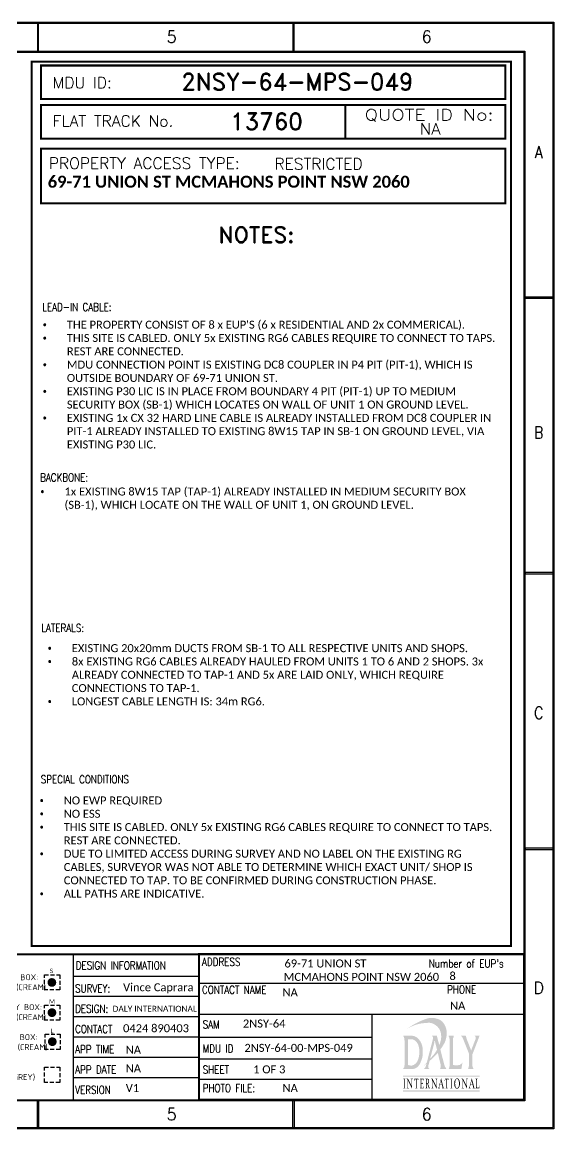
# Model space of a CAD drawing. Header units: metres. Extents: x 304 to 1576, y -477 to -199.
# Drawn here: x 555.9 to 689.1, y -476.9 to -199.7 of the extents above; entities that cross this region are included whole.
import ezdxf
from ezdxf.enums import TextEntityAlignment as Align

# ---------------------------------------------------------------- set-up
doc = ezdxf.new("R2010")
doc.units = ezdxf.units.M
doc.header["$LTSCALE"] = 4
doc.linetypes.add('HIDDEN', pattern=[0.375, 0.25, -0.125])
for name, color, linetype in [('BORDER-DI', 7, 'Continuous'), ('NEWMDUA3$0$A3BorMDU$0$LEGEND', 2, 'Continuous'), ('NEWMDUA3$0$BORDER', 3, 'Continuous'), ('NEWMDUA3$0$SHEET-BORDER', 3, 'Continuous'), ('NEWMDUA3$0$SHEET-LEGEND', 3, 'Continuous'), ('NEWMDUA3$0$SHEET-LIMITS', 2, 'Continuous'), ('SHEET-BORDER', 3, 'Continuous'), ('TEXT2', 2, 'Continuous'), ('TXT', 7, 'Continuous')]:
    doc.layers.add(name, color=color, linetype=linetype)
doc.styles.add('Legend', font='calibri.ttf')
doc.styles.add('MDATXT6', font='ROMANS.shx', dxfattribs={"width": 0.8, "height": 3})
doc.styles.add('NEWMDUA3$0$A3BorMDU$0$ISO', font='isocp2.shx', dxfattribs={"height": 2.5})
doc.styles.add('NEWMDUA3$0$STANDARD', font='ROMANS', dxfattribs={"height": 2.5})
doc.styles.add('ROMAND', font='ROMAND.SHX')
doc.styles.add('ROMANS', font='ROMANS', dxfattribs={"oblique": 15})

# ---------------------------------------------------------------- blocks, each defined once
blk = doc.blocks.new('Daly Logo and Address')
at = {"layer": 'BORDER-DI'}
h = blk.add_hatch(color=256, dxfattribs=at)
h.set_gradient(color1=(0, 127, 127), color2=(214, 214, 214), tint=1, name='SPHERICAL')
h.paths.add_polyline_path([(-0.63, 19.45, 0.10237), (-5.96, 19.87, 0.054653), (-15.29, 17.01, -0.084671), (-6.52, 18.6, -0.183103), (-1.46, 17.42, -0.360661), (-0.21, 13.87, -0.036727), (-0.9, 12.6), (-0.4, 11.41, 0.027348), (1.29, 13.01, 0.22668), (2.38, 16.5, 0.252232)])
h.paths.add_polyline_path([(-1.56, 10.49), (-1.89, 11.32, -0.042582), (-3.13, 10.18, -0.007678), (-4.97, 8.87), (-5.21, 8.29, 0.010171), (-2.68, 9.72, 0.01594)])
h.paths.add_polyline_path([(-6.54, 7.64), (-6.45, 7.84), (-6.44, 7.87, -0.006568), (-8.07, 6.83, 0.005843), (-6.57, 7.57), (-6.56, 7.6)])
h = blk.add_hatch(color=174, dxfattribs=at)
h.set_gradient(color1=(0, 0, 153), color2=(0, 0, 153), tint=1)
h.paths.add_polyline_path([(-16.35, 7.64), (-16.35, 7.52), (-16.35, 7.32), (-16.37, 7.14), (-16.39, 6.99), (-16.41, 6.86), (-16.45, 6.76), (-16.49, 6.68), (-16.51, 6.65), (-16.55, 6.55), (-16.63, 6.47), (-17.12, 6.08), (-13.39, 6.08), (-13.31, 6.08), (-13.13, 6.09), (-12.96, 6.09), (-12.79, 6.1), (-12.62, 6.12), (-12.46, 6.13), (-12.3, 6.15), (-12.14, 6.18), (-11.98, 6.2), (-11.83, 6.23), (-11.69, 6.27), (-11.54, 6.31), (-11.4, 6.35), (-11.26, 6.39), (-11.13, 6.44), (-10.99, 6.49), (-10.87, 6.54), (-10.74, 6.6), (-10.62, 6.66), (-10.5, 6.72), (-10.38, 6.79), (-10.27, 6.86), (-10.16, 6.94), (-10.06, 7.02), (-9.95, 7.1), (-9.85, 7.18), (-9.76, 7.27), (-9.66, 7.36), (-9.57, 7.46), (-9.51, 7.53), (-9.42, 7.64), (-9.33, 7.75), (-9.25, 7.87), (-9.17, 7.99), (-9.09, 8.11), (-9.02, 8.23, 0.201121), (-8.25, 10.91, 0.22678), (-9.33, 13.64, 0.189097), (-12.96, 15.14), (-16.94, 15.14, -0.197946), (-16.41, 14.11, 0.033238), (-16.36, 13.77), (-16.35, 13.54), (-16.35, 13.32)])
h.paths.add_polyline_path([(-14.89, 14.19), (-13.24, 14.19, -0.204678), (-10.44, 12.93, -0.211478), (-9.82, 10.53, -0.187614), (-10.47, 8.48, -0.154365), (-11.73, 7.46), (-11.86, 7.4), (-11.99, 7.34), (-12.12, 7.28), (-12.25, 7.23), (-12.39, 7.19), (-12.53, 7.15), (-12.67, 7.12), (-12.82, 7.09), (-12.96, 7.07), (-13.12, 7.05), (-13.27, 7.05), (-13.44, 7.04), (-13.58, 7.05), (-13.71, 7.05), (-13.85, 7.07), (-14, 7.08), (-14.15, 7.1), (-14.3, 7.13), (-14.46, 7.15), (-14.63, 7.19), (-14.89, 7.24)], flags=16)
h = blk.add_hatch(color=174, dxfattribs=at)
h.set_gradient(color1=(0, 0, 153), color2=(0, 0, 153), tint=1)
h.paths.add_polyline_path([(-5.82, 6.87), (-5.81, 6.98), (-5.64, 7.27), (-5.49, 7.64), (-5.21, 8.29, -0.005353), (-6.57, 7.57), (-6.94, 6.75), (-7.09, 6.58), (-7.15, 6.53), (-7.29, 6.42), (-7.74, 6.08), (-5.29, 6.08), (-5.62, 6.34), (-5.7, 6.41)])
h.paths.add_polyline_path([(-5.21, 8.29), (-4.97, 8.87, -0.006042), (-6.44, 7.87), (-6.45, 7.84), (-6.54, 7.64), (-6.56, 7.6), (-6.57, 7.57, 0.005353)])
h.paths.add_polyline_path([(-4.9, 9.03), (-3.16, 13.06), (-2.96, 13.97), (-1.89, 11.32, 0.040995), (-0.9, 12.6), (-1.97, 15.14), (-4.14, 15.14, -0.377292), (-3.71, 14.26), (-6.44, 7.87, 0.006042), (-4.97, 8.87)])
h.paths.add_polyline_path([(-0.9, 12.6, -0.040995), (-1.89, 11.32), (-1.56, 10.49, 0.017321), (-0.4, 11.41)])
h.paths.add_polyline_path([(-0.4, 11.41, -0.017321), (-1.56, 10.49), (-0.25, 7.23, -0.321257), (-0.65, 6.08), (2.33, 6.08), (1.79, 6.62), (1.78, 6.63), (1.63, 6.81), (1.46, 7.05), (1.29, 7.37), (1.12, 7.76)])
h = blk.add_hatch(color=174, dxfattribs=at)
h.set_gradient(color1=(0, 0, 153), color2=(0, 0, 153), tint=1)
h.paths.add_polyline_path([(3.72, 7.2), (3.68, 6.89), (3.6, 6.69), (3.3, 6.08), (8.96, 6.08), (9.43, 7.88), (8.97, 7.56), (8.68, 7.41), (8.4, 7.28), (8.33, 7.25), (8.09, 7.2), (7.78, 7.16), (7.41, 7.14), (6.98, 7.13), (6.46, 7.13), (5.99, 7.14), (5.67, 7.16), (5.5, 7.19), (5.19, 7.22), (5.16, 7.28), (5.15, 7.82), (5.15, 13.44), (5.15, 13.47), (5.17, 13.91), (5.2, 14.23), (5.31, 14.58), (5.34, 14.62), (5.58, 14.9), (5.58, 15.14), (3.32, 15.14), (3.32, 14.9), (3.56, 14.62), (3.59, 14.58), (3.67, 14.36), (3.72, 14.03), (3.74, 13.59), (3.74, 7.65), (3.74, 7.64)])
h = blk.add_hatch(color=174, dxfattribs=at)
h.set_gradient(color1=(0, 0, 153), color2=(0, 0, 153), tint=1)
h.paths.add_polyline_path([(13.31, 11.16), (11.6, 13.8), (11.39, 14.14), (10.92, 15.13), (8.77, 15.13), (9.16, 14.91), (9.36, 14.76), (9.49, 14.59), (9.68, 14.32), (9.93, 13.95), (12.34, 10.27), (12.34, 7.61), (12.33, 7.18), (12.3, 7.02, -0.19556), (11.82, 6.08), (14.5, 6.08, -0.239025), (13.84, 7.18), (13.82, 7.61), (13.82, 10.01), (15.82, 13.15), (15.91, 13.3), (16.12, 13.62), (17.05, 15.13), (14.81, 15.13), (15.2, 14.91), (15.33, 14.81, -0.204817), (15.26, 14.17), (14.75, 13.47), (14.54, 13.1)])
h = blk.add_hatch(color=174, dxfattribs=at)
h.set_gradient(color1=(0, 0, 153), color2=(0, 0, 153), tint=1)
h.paths.add_polyline_path([(-17.08, 4.34), (17.08, 4.34), (17.08, 4.05), (-17.08, 4.05)])
h = blk.add_hatch(color=174, dxfattribs=at)
h.set_gradient(color1=(0, 0, 153), color2=(0, 0, 153), tint=1)
h.paths.add_polyline_path([(-16.62, 1.32), (-16.63, 1.13), (-16.65, 1.02), (-16.72, 0.95), (-16.84, 0.92), (-16.92, 0.92), (-16.92, 0.85), (-16.01, 0.85), (-16.01, 0.92), (-16.11, 0.92), (-16.23, 0.97), (-16.3, 1.05), (-16.31, 1.13), (-16.32, 1.32), (-16.32, 3.02), (-16.31, 3.21), (-16.28, 3.32), (-16.22, 3.39), (-16.09, 3.42), (-16.01, 3.42), (-16.01, 3.49), (-16.92, 3.49), (-16.92, 3.42), (-16.83, 3.42), (-16.7, 3.37), (-16.64, 3.29), (-16.63, 3.21), (-16.62, 3.02)])
h = blk.add_hatch(color=174, dxfattribs=at)
h.set_gradient(color1=(0, 0, 153), color2=(0, 0, 153), tint=1)
h.paths.add_polyline_path([(-14.83, 2.93), (-15, 3.14), (-15, 1.31), (-15.01, 1.14), (-15.04, 1.02), (-15.12, 0.95), (-15.28, 0.92), (-15.37, 0.92), (-15.37, 0.85), (-14.45, 0.85), (-14.45, 0.92), (-14.55, 0.92), (-14.65, 0.93), (-14.77, 1), (-14.81, 1.11), (-14.83, 1.31)], flags=17)
h.paths.add_polyline_path([(-14.8, 3.49), (-15.52, 3.49), (-15.52, 3.42), (-15.5, 3.42), (-15.35, 3.4), (-15.31, 3.39), (-15.17, 3.32), (-15.12, 3.28), (-15, 3.14), (-14.83, 2.93), (-13.09, 0.81), (-13.19, 1.51)])
h.paths.add_polyline_path([(-13.02, 3.03), (-13.01, 3.2), (-12.97, 3.32), (-12.9, 3.39), (-12.74, 3.42), (-12.64, 3.42), (-12.64, 3.49), (-13.56, 3.49), (-13.56, 3.42), (-13.47, 3.42), (-13.36, 3.41), (-13.24, 3.34), (-13.2, 3.23), (-13.19, 3.03), (-13.19, 1.51), (-13.09, 0.81), (-13.02, 0.81)])
h = blk.add_hatch(color=174, dxfattribs=at)
h.set_gradient(color1=(0, 0, 153), color2=(0, 0, 153), tint=1)
h.paths.add_polyline_path([(-10.22, 3.49), (-11.94, 3.49), (-11.96, 2.87), (-11.9, 2.87), (-11.88, 3.02), (-11.84, 3.15), (-11.8, 3.21), (-11.7, 3.3), (-11.63, 3.31), (-11.49, 3.32), (-11.23, 3.32), (-10.93, 3.32), (-10.64, 3.32)])
h.paths.add_polyline_path([(-10.93, 3.32), (-11.23, 3.32), (-11.23, 1.31), (-11.24, 1.14), (-11.27, 1.02), (-11.33, 0.95), (-11.46, 0.92), (-11.53, 0.92), (-11.53, 0.85), (-10.64, 0.85), (-10.64, 0.92), (-10.71, 0.92), (-10.79, 0.93), (-10.89, 1), (-10.92, 1.11), (-10.93, 1.31)])
h.paths.add_polyline_path([(-10.22, 3.49), (-10.64, 3.32), (-10.54, 3.32), (-10.43, 3.27), (-10.38, 3.23), (-10.3, 3.11), (-10.28, 3.05), (-10.25, 2.87), (-10.19, 2.87)])
h = blk.add_hatch(color=174, dxfattribs=at)
h.set_gradient(color1=(0, 0, 153), color2=(0, 0, 153), tint=1)
h.paths.add_polyline_path([(-7.9, 3.49), (-9.53, 3.49), (-9.53, 3.42), (-9.45, 3.42), (-9.36, 3.41), (-8.34, 3.35), (-8.23, 3.34), (-8.13, 3.32), (-8.1, 3.3), (-8.01, 3.2), (-7.97, 3.09), (-7.94, 2.91), (-7.88, 2.91)])
h.paths.add_polyline_path([(-8.92, 3.35), (-8.34, 3.35), (-9.36, 3.41), (-9.26, 3.34), (-9.23, 3.23), (-9.22, 3.03), (-9.22, 1.32), (-9.23, 1.19), (-9.24, 1.06), (-9.31, 0.97), (-8.75, 0.99), (-8.87, 1.02), (-8.91, 1.08), (-8.92, 1.11), (-8.92, 1.29), (-8.92, 2.16), (-8.46, 2.16), (-8.92, 2.3)])
h.paths.add_polyline_path([(-8.07, 2.69), (-8.13, 2.69), (-8.13, 2.64), (-8.16, 2.48), (-8.22, 2.37), (-8.22, 2.37), (-8.31, 2.32), (-8.46, 2.3), (-8.92, 2.3), (-8.46, 2.16), (-8.37, 2.16), (-8.26, 2.12), (-8.17, 2.01), (-8.16, 1.95), (-8.13, 1.77), (-8.07, 1.77)])
h.paths.add_polyline_path([(-7.72, 1.51), (-7.78, 1.51), (-7.83, 1.38), (-7.91, 1.25), (-7.98, 1.15), (-8.02, 1.09), (-8.13, 1.02), (-8.24, 1), (-8.39, 0.99), (-8.75, 0.99), (-9.31, 0.97), (-9.33, 0.95), (-9.45, 0.92), (-9.53, 0.92), (-9.53, 0.85), (-7.9, 0.85)])
h = blk.add_hatch(color=174, dxfattribs=at)
h.set_gradient(color1=(0, 0, 153), color2=(0, 0, 153), tint=1)
h.paths.add_polyline_path([(-6.45, 3.31), (-6.31, 3.33), (-6.2, 3.34), (-5.67, 3.37), (-5.79, 3.43), (-5.87, 3.45), (-5.99, 3.47), (-6.12, 3.49), (-6.28, 3.49), (-7.05, 3.49), (-7.05, 3.42), (-6.97, 3.42), (-6.89, 3.4), (-6.79, 3.33), (-6.76, 3.22), (-6.75, 3.02), (-6.75, 1.32), (-6.75, 1.14), (-6.78, 1.03), (-6.85, 0.96), (-6.97, 0.92), (-7.05, 0.92), (-7.05, 0.85), (-6.15, 0.85), (-6.15, 0.92), (-6.23, 0.92), (-6.31, 0.93), (-6.41, 1.01), (-6.44, 1.12), (-6.45, 1.32), (-6.45, 2.08), (-6.23, 2.08), (-5.92, 2.13), (-5.84, 2.16), (-6.36, 2.21), (-6.4, 2.21), (-6.45, 2.21)])
h.paths.add_polyline_path([(-5.45, 3.07), (-5.51, 3.2), (-5.57, 3.28), (-5.67, 3.37), (-6.2, 3.34), (-6.09, 3.33), (-5.97, 3.28), (-5.88, 3.19), (-5.81, 3.09), (-5.77, 2.95), (-5.75, 2.79), (-5.75, 2.77), (-5.77, 2.62), (-5.82, 2.48), (-5.9, 2.37), (-5.98, 2.3), (-6.09, 2.25), (-6.22, 2.22), (-6.36, 2.21), (-5.84, 2.16), (-5.71, 2.22), (-5.61, 2.3), (-5.53, 2.39), (-5.46, 2.51), (-5.42, 2.65), (-5.4, 2.81), (-5.41, 2.93)])
h.paths.add_polyline_path([(-5.92, 2.13), (-6.23, 2.08), (-5.51, 0.85), (-4.95, 0.85), (-4.95, 0.92), (-5, 0.93), (-5.13, 0.97), (-5.23, 1.03), (-5.31, 1.11), (-5.39, 1.22), (-5.49, 1.38)])
h = blk.add_hatch(color=174, dxfattribs=at)
h.set_gradient(color1=(0, 0, 153), color2=(0, 0, 153), tint=1)
h.paths.add_polyline_path([(-1.98, 3.39), (-1.82, 3.42), (-1.73, 3.42), (-1.73, 3.49), (-2.65, 3.49), (-2.65, 3.42), (-2.55, 3.42), (-2.45, 3.41), (-2.33, 3.34), (-2.29, 3.23), (-2.27, 3.03), (-2.27, 1.51), (-2.17, 0.81), (-2.1, 0.81), (-2.1, 3.03), (-2.09, 3.2), (-2.06, 3.32)])
h.paths.add_polyline_path([(-3.89, 3.49), (-4.6, 3.49), (-4.6, 3.42), (-4.58, 3.42), (-4.43, 3.4), (-4.39, 3.39), (-4.26, 3.32), (-4.21, 3.28), (-4.08, 3.14), (-3.91, 2.93), (-2.17, 0.81), (-2.27, 1.51)])
h.paths.add_polyline_path([(-3.91, 2.93), (-4.08, 3.14), (-4.08, 1.31), (-4.09, 1.14), (-4.13, 1.02), (-4.2, 0.95), (-4.36, 0.92), (-4.46, 0.92), (-4.46, 0.85), (-3.54, 0.85), (-3.54, 0.92), (-3.63, 0.92), (-3.74, 0.93), (-3.86, 1), (-3.9, 1.11), (-3.91, 1.31)], flags=17)
h = blk.add_hatch(color=174, dxfattribs=at)
h.set_gradient(color1=(0, 0, 153), color2=(0, 0, 153), tint=1)
h.paths.add_polyline_path([(-0.7, 1.73), (0.33, 1.73), (-0.63, 1.88), (-0.18, 2.94), (-0.03, 3.55), (-0.1, 3.55), (-1.03, 1.38), (-1.1, 1.23), (-1.18, 1.09), (-1.25, 1), (-1.29, 0.97), (-1.47, 0.92), (-1.47, 0.85), (-0.63, 0.85), (-0.63, 0.92), (-0.76, 0.94), (-0.88, 0.98), (-0.94, 1.09), (-0.93, 1.15), (-0.87, 1.32)])
h.paths.add_polyline_path([(-0.03, 3.55), (-0.18, 2.94), (0.27, 1.88), (-0.63, 1.88), (0.33, 1.73), (0.49, 1.35), (0.54, 1.21), (0.56, 1.08), (0.51, 0.97), (0.47, 0.95), (0.3, 0.92), (0.3, 0.85), (1.34, 0.85), (1.34, 0.92), (1.21, 0.94), (1.09, 1.01), (1.05, 1.05), (0.97, 1.18), (0.88, 1.35)])
h = blk.add_hatch(color=174, dxfattribs=at)
h.set_gradient(color1=(0, 0, 153), color2=(0, 0, 153), tint=1)
h.paths.add_polyline_path([(3.32, 3.49), (1.6, 3.49), (1.57, 2.87), (1.63, 2.87), (1.65, 3.02), (1.7, 3.15), (1.74, 3.21), (1.84, 3.3), (1.9, 3.31), (2.05, 3.32), (2.3, 3.32), (2.6, 3.32), (2.9, 3.32)])
h.paths.add_polyline_path([(3.32, 3.49), (2.9, 3.32), (3, 3.32), (3.11, 3.27), (3.16, 3.23), (3.24, 3.11), (3.26, 3.05), (3.28, 2.87), (3.34, 2.87)])
h.paths.add_polyline_path([(2.6, 3.32), (2.3, 3.32), (2.3, 1.31), (2.3, 1.14), (2.27, 1.02), (2.2, 0.95), (2.08, 0.92), (2, 0.92), (2, 0.85), (2.9, 0.85), (2.9, 0.92), (2.83, 0.92), (2.74, 0.93), (2.64, 1), (2.61, 1.11), (2.6, 1.31)])
h = blk.add_hatch(color=174, dxfattribs=at)
h.set_gradient(color1=(0, 0, 153), color2=(0, 0, 153), tint=1)
h.paths.add_polyline_path([(4.63, 3.02), (4.64, 3.21), (4.67, 3.32), (4.73, 3.39), (4.85, 3.42), (4.93, 3.42), (4.93, 3.49), (4.03, 3.49), (4.03, 3.42), (4.1, 3.42), (4.12, 3.42), (4.24, 3.37), (4.31, 3.29), (4.32, 3.21), (4.33, 3.02), (4.33, 1.32), (4.32, 1.13), (4.29, 1.02), (4.23, 0.95), (4.1, 0.92), (4.03, 0.92), (4.03, 0.85), (4.93, 0.85), (4.93, 0.92), (4.85, 0.92), (4.83, 0.92), (4.71, 0.97), (4.65, 1.05), (4.63, 1.13), (4.63, 1.32)])
h = blk.add_hatch(color=174, dxfattribs=at)
h.set_gradient(color1=(0, 0, 153), color2=(0, 0, 153), tint=1)
h.paths.add_polyline_path([(6.26, 2.78), (6.31, 2.92), (6.37, 3.04), (6.45, 3.14), (6.47, 3.17), (6.58, 3.27), (6.71, 3.35), (6.86, 3.39), (7.02, 3.41), (6.55, 3.46), (6.42, 3.39), (6.29, 3.31), (6.17, 3.21), (6.12, 3.16), (6.02, 3.05), (5.93, 2.92), (5.86, 2.79), (5.81, 2.65), (5.77, 2.5), (5.75, 2.35), (5.74, 2.18), (5.74, 2.17), (5.75, 2), (5.77, 1.84), (5.81, 1.69), (5.86, 1.55), (5.93, 1.41), (6.01, 1.29), (6.11, 1.18), (6.18, 1.11), (6.3, 1.01), (6.43, 0.93), (6.57, 0.87), (6.71, 0.82), (6.86, 0.8), (7.02, 0.79), (7.13, 0.79), (7.28, 0.81), (7.43, 0.85), (7.57, 0.91), (7.02, 0.93), (6.99, 0.93), (6.83, 0.95), (6.69, 1), (6.57, 1.08), (6.46, 1.19), (6.4, 1.27), (6.34, 1.39), (6.28, 1.52), (6.24, 1.67), (6.21, 1.83), (6.19, 2), (6.18, 2.19), (6.18, 2.28), (6.2, 2.46), (6.22, 2.63)])
h.paths.add_polyline_path([(8.26, 2.64), (8.2, 2.79), (8.13, 2.92), (8.05, 3.04), (7.95, 3.16), (7.89, 3.21), (7.77, 3.32), (7.64, 3.4), (7.5, 3.47), (7.36, 3.51), (7.21, 3.54), (7.06, 3.55), (7.01, 3.55), (6.85, 3.54), (6.7, 3.5), (6.55, 3.46), (7.02, 3.41), (7.08, 3.41), (7.24, 3.38), (7.38, 3.33), (7.5, 3.25), (7.61, 3.14), (7.67, 3.06), (7.73, 2.94), (7.78, 2.81), (7.83, 2.66), (7.85, 2.5), (7.87, 2.32), (7.88, 2.13), (7.88, 2.1), (7.87, 1.91), (7.85, 1.73), (7.81, 1.58), (7.77, 1.44), (7.71, 1.32), (7.64, 1.22), (7.57, 1.15), (7.45, 1.05), (7.32, 0.98), (7.18, 0.94), (7.02, 0.93), (7.57, 0.91), (7.7, 0.98), (7.83, 1.08), (7.94, 1.19), (7.95, 1.19), (8.05, 1.31), (8.13, 1.44), (8.2, 1.57), (8.25, 1.71), (8.29, 1.86), (8.31, 2.02), (8.32, 2.18), (8.32, 2.34), (8.29, 2.49)])
h = blk.add_hatch(color=174, dxfattribs=at)
h.set_gradient(color1=(0, 0, 153), color2=(0, 0, 153), tint=1)
h.paths.add_polyline_path([(9.67, 2.93), (9.5, 3.14), (9.5, 1.31), (9.49, 1.14), (9.46, 1.02), (9.38, 0.95), (9.22, 0.92), (9.13, 0.92), (9.13, 0.85), (10.05, 0.85), (10.05, 0.92), (9.95, 0.92), (9.85, 0.93), (9.73, 1), (9.69, 1.11), (9.67, 1.31)], flags=17)
h.paths.add_polyline_path([(9.7, 3.49), (8.98, 3.49), (8.98, 3.42), (9, 3.42), (9.15, 3.4), (9.19, 3.39), (9.33, 3.32), (9.38, 3.28), (9.5, 3.14), (9.67, 2.93), (11.41, 0.81), (11.31, 1.51)])
h.paths.add_polyline_path([(11.48, 3.03), (11.49, 3.2), (11.53, 3.32), (11.6, 3.39), (11.76, 3.42), (11.86, 3.42), (11.86, 3.49), (10.94, 3.49), (10.94, 3.42), (11.03, 3.42), (11.14, 3.41), (11.26, 3.34), (11.3, 3.23), (11.31, 3.03), (11.31, 1.51), (11.41, 0.81), (11.48, 0.81)])
h = blk.add_hatch(color=174, dxfattribs=at)
h.set_gradient(color1=(0, 0, 153), color2=(0, 0, 153), tint=1)
h.paths.add_polyline_path([(13.49, 2.94), (13.63, 3.55), (13.56, 3.55), (12.63, 1.38), (12.57, 1.23), (12.49, 1.09), (12.4, 0.98), (12.2, 0.92), (12.2, 0.85), (13.03, 0.85), (13.03, 0.92), (12.9, 0.94), (12.78, 0.98), (12.73, 1.09), (12.73, 1.15), (12.79, 1.32), (12.97, 1.73), (13.99, 1.73), (13.03, 1.88)])
h.paths.add_polyline_path([(13.94, 1.88), (13.03, 1.88), (13.99, 1.73), (14.15, 1.35), (14.21, 1.21), (14.23, 1.08), (14.17, 0.96), (13.96, 0.92), (13.96, 0.85), (15, 0.85), (15, 0.92), (14.88, 0.94), (14.73, 1.02), (14.63, 1.18), (14.55, 1.35), (13.63, 3.55), (13.49, 2.94)])
h = blk.add_hatch(color=174, dxfattribs=at)
h.set_gradient(color1=(0, 0, 153), color2=(0, 0, 153), tint=1)
h.paths.add_polyline_path([(15.85, 2.98), (15.85, 3.16), (15.87, 3.28), (15.87, 3.28), (15.97, 3.38), (16.05, 3.41), (16.2, 3.42), (16.2, 3.49), (15.24, 3.49), (15.24, 3.42), (15.32, 3.42), (15.41, 3.4), (15.5, 3.33), (15.54, 3.22), (15.55, 3.02), (15.55, 1.32), (15.54, 1.14), (15.52, 1.03), (15.45, 0.96), (16.17, 1.02), (16.01, 1.02), (15.93, 1.04), (15.87, 1.1), (15.86, 1.14), (15.85, 1.32)])
h.paths.add_polyline_path([(17.06, 1.57), (17.01, 1.58), (16.97, 1.47), (16.91, 1.33), (16.84, 1.22), (16.77, 1.14), (16.67, 1.06), (16.61, 1.04), (16.49, 1.02), (16.33, 1.02), (16.17, 1.02), (15.45, 0.96), (15.32, 0.92), (15.24, 0.92), (15.24, 0.85), (16.88, 0.85)])
h = blk.add_hatch(color=174, dxfattribs=at)
h.set_gradient(color1=(0, 0, 153), color2=(0, 0, 153), tint=1)
h.paths.add_polyline_path([(-17.08, 0), (17.08, 0), (17.08, 0.29), (-17.08, 0.29)])
blk = doc.blocks.new('DALY-HFC')
at = {"layer": 'NEWMDUA3$0$BORDER', "color": 7, "linetype": 'HIDDEN'}
for points in [[(261.14, 34.8), (257.33, 34.8), (257.33, 38.61), (261.14, 38.61)], [(261.18, 27.19), (257.38, 27.19), (257.38, 30.99), (261.18, 30.99)], [(261.27, 19.9), (257.47, 19.9), (257.47, 23.7), (261.27, 23.7)], [(261.15, 11.6), (257.35, 11.6), (257.35, 15.41), (261.15, 15.41)]]:
    blk.add_lwpolyline(points, close=True, dxfattribs=at)
at = {"layer": 'NEWMDUA3$0$SHEET-BORDER', "color": 7, "linetype": 'Continuous'}
for points in [[(-0.3, 277.15), (384.85, 277.15)], [(384.85, 277.15), (384.85, 0)], [(0, 276.9), (384.6, 276.9)], [(384.6, 276.9), (384.6, 0.3)], [(6.7, 269.9), (377.6, 269.9)], [(7, 269.65), (377.35, 269.65)], [(377.35, 269.65), (377.35, 7.3)], [(377.6, 269.9), (377.6, 7)], [(377.6, 7), (6.7, 7)], [(7, 7.3), (377.35, 7.3)], [(-0.3, 0.3), (384.6, 0.3)], [(384.85, 0), (-0.3, 0)]]:
    blk.add_lwpolyline(points, dxfattribs=at)
at = {"layer": 'NEWMDUA3$0$SHEET-BORDER', "color": 7, "const_width": 0.5}
blk.add_lwpolyline([(377.35, 43.71), (7, 43.71)], dxfattribs=at)
at = {"layer": 'NEWMDUA3$0$SHEET-BORDER', "color": 7, "linetype": 'Continuous'}
for points in [[(255.85, 270, 0), (255.85, 277, 0), (255.55, 277, 0), (255.55, 270, 0), (255.85, 270, 0)], [(319.85, 270, 0), (319.85, 277, 0), (319.55, 277, 0), (319.55, 270, 0), (319.85, 270, 0)], [(384.7, 208.3, 0), (377.7, 208.3, 0), (377.7, 208, 0), (384.7, 208, 0), (384.7, 208.3, 0)], [(384.7, 139.3, 0), (377.7, 139.3, 0), (377.7, 139, 0), (384.7, 139, 0), (384.7, 139.3, 0)], [(384.7, 70.3, 0), (377.7, 70.3, 0), (377.7, 70, 0), (384.7, 70, 0), (384.7, 70.3, 0)], [(255.85, 7.15, 0), (255.85, 0.15, 0), (255.55, 0.15, 0), (255.55, 7.15, 0), (255.85, 7.15, 0)], [(319.85, 7.15, 0), (319.85, 0.15, 0), (319.55, 0.15, 0), (319.55, 7.15, 0), (319.85, 7.15, 0)]]:
    blk.add_polyline3d(points, dxfattribs=at)
at = {"layer": 'NEWMDUA3$0$SHEET-LEGEND', "color": 7, "const_width": 1.09}
for points in [[(258.64, 36.66, 1), (259.73, 36.66, 1)], [(258.66, 29.1, 1), (259.75, 29.1, 1)], [(258.75, 21.83, 1), (259.84, 21.83, 1)]]:
    blk.add_lwpolyline(points, format="xyb", close=True, dxfattribs=at)
at = {"layer": 'SHEET-BORDER', "color": 7}
for points in [[(264.49, 43.78), (264.49, 7.3)], [(296.05, 38.19), (264.49, 38.19)], [(377.68, 36.37), (296.05, 36.37)], [(296.05, 33.11), (264.49, 33.11)], [(296.05, 28.03), (264.49, 28.03)], [(377.31, 28.62), (296.05, 28.62)], [(339.27, 28.62), (339.27, 7.38)], [(296.05, 22.95), (264.49, 22.95)], [(339.27, 22.85), (296.05, 22.85)], [(296.05, 17.87), (264.49, 17.87)], [(339.27, 17.48), (296.05, 17.48)], [(296.05, 12.79), (264.49, 12.79)], [(339.27, 12.36), (296.05, 12.36)]]:
    blk.add_lwpolyline(points, dxfattribs=at)
at = {"layer": 'SHEET-BORDER', "color": 7, "const_width": 0.501}
blk.add_lwpolyline([(296.05, 7.3), (377.35, 7.3), (377.35, 43.78), (296.05, 43.78)], close=True, dxfattribs=at)
at = {"xscale": 0.5620674086485451, "yscale": 0.9229102727181271, "zscale": 0.5620674086485451}
blk.add_blockref('Daly Logo and Address', (356.67, 9.35), dxfattribs=at)
at = {"style": 'Legend'}
for tag, p, height in [('ADDRESS1', (317.42, 40.42), 2), ('ADDRESS2', (317.23, 37.06), 2), ('NO_EUPS', (358.72, 37.29), 2), ('SURVEYOR', (277.01, 34.46), 2), ('CONTACT1', (316.94, 33.18), 2), ('DESIGNED', (274.4, 29.32), 1.5), ('CONTACT2', (316.94, 29.83), 2), ('PH_NUMBER', (358.87, 29.83), 2), ('SURVEY_CONTACT', (277.01, 24.2), 2), ('SAM_ID', (307.01, 25.38), 2), ('APP_TIME', (277.69, 18.8), 2), ('MDU_ID', (307.39, 19.28), 2), ('APP_DATE', (277.69, 14.15), 2), ('SHEET_NO', (309.58, 13.9), 2), ('VERSION', (277.69, 9.24), 2), ('PHOTO_FILE', (316.94, 9.23), 2)]:
    blk.add_attdef(tag, p, '', height=height, dxfattribs=at)
at = {"layer": 'NEWMDUA3$0$A3BorMDU$0$LEGEND', "color": 7, "linetype": 'Continuous', "insert": (233.99, 38.73), "char_height": 1.5, "width": 24.485, "attachment_point": 1, "style": 'NEWMDUA3$0$A3BorMDU$0$ISO'}
blk.add_mtext('{\\Fisocp.shx;SMALL SECURITY BOX:\\P330 x 250 x 150 (CREAM).\\P\\PMEDIUM SECURITY BOX:\\P500 x 370 x 150 (CREAM).\\P\\PLARGE SECURITY BOX:\\P750 x 480 x 200 (CREAM).\\P\\PISOLATION BOX:\\P210 x 130 x 60 (GREY)}', dxfattribs=at)
at = {"layer": 'NEWMDUA3$0$SHEET-LEGEND', "color": 7, "linetype": 'Continuous', "style": 'Legend'}
for s, p in [('S', (259.08, 39.57)), ('M', (259.22, 31.89)), ('L', (259.25, 24.49))]:
    blk.add_text(s, height=1.12, dxfattribs=at).set_placement(p, align=Align.MIDDLE)
at = {"layer": 'NEWMDUA3$0$SHEET-LIMITS', "color": 7, "linetype": 'Continuous', "style": 'NEWMDUA3$0$STANDARD'}
for s, width, p in [('5', 0.95, (289.18, 272)), ('6', 1.01, (353.02, 272)), ('A', 0.85, (381.07, 243.05)), ('B', 0.833333, (381.07, 172.86)), ('C', 0.92, (381.07, 102.66)), ('D', 0.97, (381.07, 33.81)), ('5', 0.95, (289.18, 2.15)), ('6', 1.01, (353.02, 2.15))]:
    blk.add_text(s, height=3, dxfattribs=dict(at, width=width)).set_placement(p, align=Align.CENTER)
at = {"layer": 'SHEET-BORDER', "color": 7, "style": 'ROMANS', "width": 0.8}
for s, height, p in [('DESIGN INFORMATION', 2.0035, (265.17, 39.93)), ('ADDRESS', 2.003, (296.77, 40.81)), ("Number of EUP's", 2.0035, (353.55, 40.38)), ('SURVEY:', 2.003, (265, 34.16)), ('CONTACT NAME', 2.0035, (296.77, 33.83)), ('PHONE', 2.003, (358.13, 33.9)), ('DESIGN:', 2.003, (265, 29.08)), ('CONTACT', 2.003, (265, 24)), ('SAM', 2.003, (296.94, 25.14)), ('APP TIME', 2.003, (265, 18.92)), ('MDU ID', 2.003, (296.94, 19.1)), ('APP DATE', 2.003, (265, 13.84)), ('SHEET', 2.003, (296.94, 13.83)), ('PHOTO FILE:', 2.0035, (296.94, 9.21)), ('VERSION', 2.003, (265, 8.76))]:
    blk.add_text(s, height=height, dxfattribs=at).set_placement(p)

msp = doc.modelspace()

# ---------------------------------------------------------------- linework, layer by layer
at = {"layer": 'SHEET-BORDER', "color": 7, "const_width": 0.501}
for points in [[(558.31, -431.1), (678.34, -431.1), (678.34, -209.59), (558.31, -209.59)], [(560.66, -218.94), (676.89, -218.94), (676.89, -210.58), (560.66, -210.58)], [(560.66, -228.87), (676.89, -228.87), (676.89, -220.51), (560.66, -220.51)], [(560.66, -245.09), (676.89, -245.09), (676.89, -231.37), (560.66, -231.37)]]:
    msp.add_lwpolyline(points, close=True, dxfattribs=at)
msp.add_lwpolyline([(636.86, -220.51), (636.86, -228.87)], dxfattribs=at)

# ---------------------------------------------------------------- texts
at = {"attachment_point": 1, "style": 'Legend'}
for s, insert, char_height, width in [('{\\fCalibri|b1|i0|c238|p34;69-71 UNION ST MCMAHONS POINT NSW 2060}', (562.36, -238.18), 3, 122.6004), ("\\pi-6,l6,t6;{\\fSymbol|b0|i0|c2|p18;·^I}THE PROPERTY CONSIST OF 8 x EUP'S (6 x RESIDENTIAL AND 2x COMMERICAL).\\P{\\fSymbol|b0|i0|c2|p18;·^I}THIS SITE IS CABLED. ONLY 5x EXISTING RG6 CABLES REQUIRE TO CONNECT TO TAPS. REST ARE CONNECTED.\\P{\\fSymbol|b0|i0|c2|p18;·^I}MDU CONNECTION POINT IS EXISTING DC8 COUPLER IN P4 PIT (PIT-1), WHICH IS OUTSIDE BOUNDARY OF 69-71 UNION ST.\\P{\\fSymbol|b0|i0|c2|p18;·^I}EXISTING P30 LIC IS IN PLACE FROM BOUNDARY 4 PIT (PIT-1) UP TO MEDIUM SECURITY BOX (SB-1) WHICH LOCATES ON WALL OF UNIT 1 ON GROUND LEVEL.\\P{\\fSymbol|b0|i0|c2|p18;·^I}EXISTING 1x CX 32 HARD LINE CABLE IS ALREADY INSTALLED FROM DC8 COUPLER IN PIT-1 ALREADY INSTALLED TO EXISTING 8W15 TAP IN SB-1 ON GROUND LEVEL, VIA EXISTING P30 LIC.", (561.14, -274.48), 2, 114.1607), ('\\pi-6,l6,t6;{\\fSymbol|b0|i0|c2|p18;·^I}1x EXISTING 8W15 TAP (TAP-1) ALREADY INSTALLED IN MEDIUM SECURITY BOX (SB-1), WHICH LOCATE ON THE WALL OF UNIT 1, ON GROUND LEVEL.', (560.55, -316.26), 2, 114.1607), ('\\pi-6,l6,t6;{\\fSymbol|b0|i0|c2|p18;·^I}EXISTING 20x20mm DUCTS FROM SB-1 TO ALL RESPECTIVE UNITS AND SHOPS.\\P{\\fSymbol|b0|i0|c2|p18;·^I}8x EXISTING RG6 CABLES ALREADY HAULED FROM UNITS 1 TO 6 AND 2 SHOPS. 3x ALREADY CONNECTED TO TAP-1 AND 5x ARE LAID ONLY, WHICH REQUIRE CONNECTIONS TO TAP-1.\\P{\\fSymbol|b0|i0|c2|p18;·^I}LONGEST CABLE LENGTH IS: 34m RG6.', (562.38, -355.49), 2, 114.1607), ('\\pi-6,l6,t6;{\\fSymbol|b0|i0|c2|p18;·^I}NO EWP REQUIRED\\P{\\fSymbol|b0|i0|c2|p18;·^I}NO ESS\\P{\\fSymbol|b0|i0|c2|p18;·^I}THIS SITE IS CABLED. ONLY 5x EXISTING RG6 CABLES REQUIRE TO CONNECT TO TAPS. REST ARE CONNECTED.\\P{\\fSymbol|b0|i0|c2|p18;·^I}DUE TO LIMITED ACCESS DURING SURVEY AND NO LABEL ON THE EXISTING RG CABLES, SURVEYOR WAS NOT ABLE TO DETERMINE WHICH EXACT UNIT/ SHOP IS CONNECTED TO TAP. TO BE CONFIRMED DURING CONSTRUCTION PHASE.\\P{\\fSymbol|b0|i0|c2|p18;·^I}ALL PATHS ARE INDICATIVE.', (560.37, -393.63), 2, 114.1607)]:
    msp.add_mtext(s, dxfattribs=dict(at, insert=insert, char_height=char_height, width=width))
at = {"layer": 'SHEET-BORDER', "color": 7, "style": 'ROMAND'}
for s, height, p in [('MDU ID:', 2.83, (563.6, -216.29)), ('FLAT TRACK No.', 2.8302, (563.6, -225.89)), ('PROPERTY ACCESS TYPE:', 2.8302, (562.62, -236.48)), ('RESTRICTED', 2.83, (619.11, -236.64)), ('NOTES:', 4.007, (605.12, -254.97))]:
    msp.add_text(s, height=height, dxfattribs=at).set_placement(p)
at = {"layer": 'SHEET-BORDER', "color": 7, "style": 'ROMAND', "width": 1.077449}
msp.add_text('QUOTE ID No:', height=2.8302, dxfattribs=at).set_placement((641.72, -224.36), (673.95, -224.36), align=Align.FIT)
msp.add_attdef('NA', text='', height=2.83, dxfattribs=at).set_placement((658.09, -226.45), align=Align.MIDDLE_CENTER)
at = {"layer": 'TEXT2', "color": 7, "style": 'MDATXT6', "width": 0.8}
for s, p in [('LEAD-IN CABLE:', (560.98, -272.06)), ('BACKBONE:', (560.45, -314.74)), ('LATERALS:', (560.75, -352.44)), ('SPECIAL CONDITIONS', (560.61, -390.33))]:
    msp.add_text(s, height=2, dxfattribs=at).set_placement(p)
at = {"layer": 'TXT', "style": 'ROMAND'}
msp.add_attdef('2NSY-64-MPS-049', text='', height=4.24, dxfattribs=at).set_placement((624.84, -214.66), align=Align.MIDDLE_CENTER)
at = {"layer": 'TXT', "color": 7, "style": 'ROMAND'}
msp.add_attdef('13760', text='', height=4.24, dxfattribs=at).set_placement((617.13, -224.59), align=Align.MIDDLE_CENTER)

# ---------------------------------------------------------------- next in the draw order: block references
msp.add_blockref('DALY-HFC', (304.2, -476.87)).add_auto_attribs({'ADDRESS1': '69-71 UNION ST', 'ADDRESS2': 'MCMAHONS POINT NSW 2060', 'NO_EUPS': '8', 'CONTACT1': 'NA', 'PH_NUMBER': 'NA', 'SAM_ID': '2NSY-64', 'MDU_ID': '2NSY-64-00-MPS-049', 'SHEET_NO': '1 OF 3', 'PHOTO_FILE': 'NA', 'SURVEYOR': 'Vince Caprara', 'DESIGNED': 'DALY INTERNATIONAL', 'SURVEY_CONTACT': '0424 890403', 'APP_TIME': 'NA', 'APP_DATE': 'NA', 'VERSION': 'V1'})

doc.saveas('drawing.dxf')
